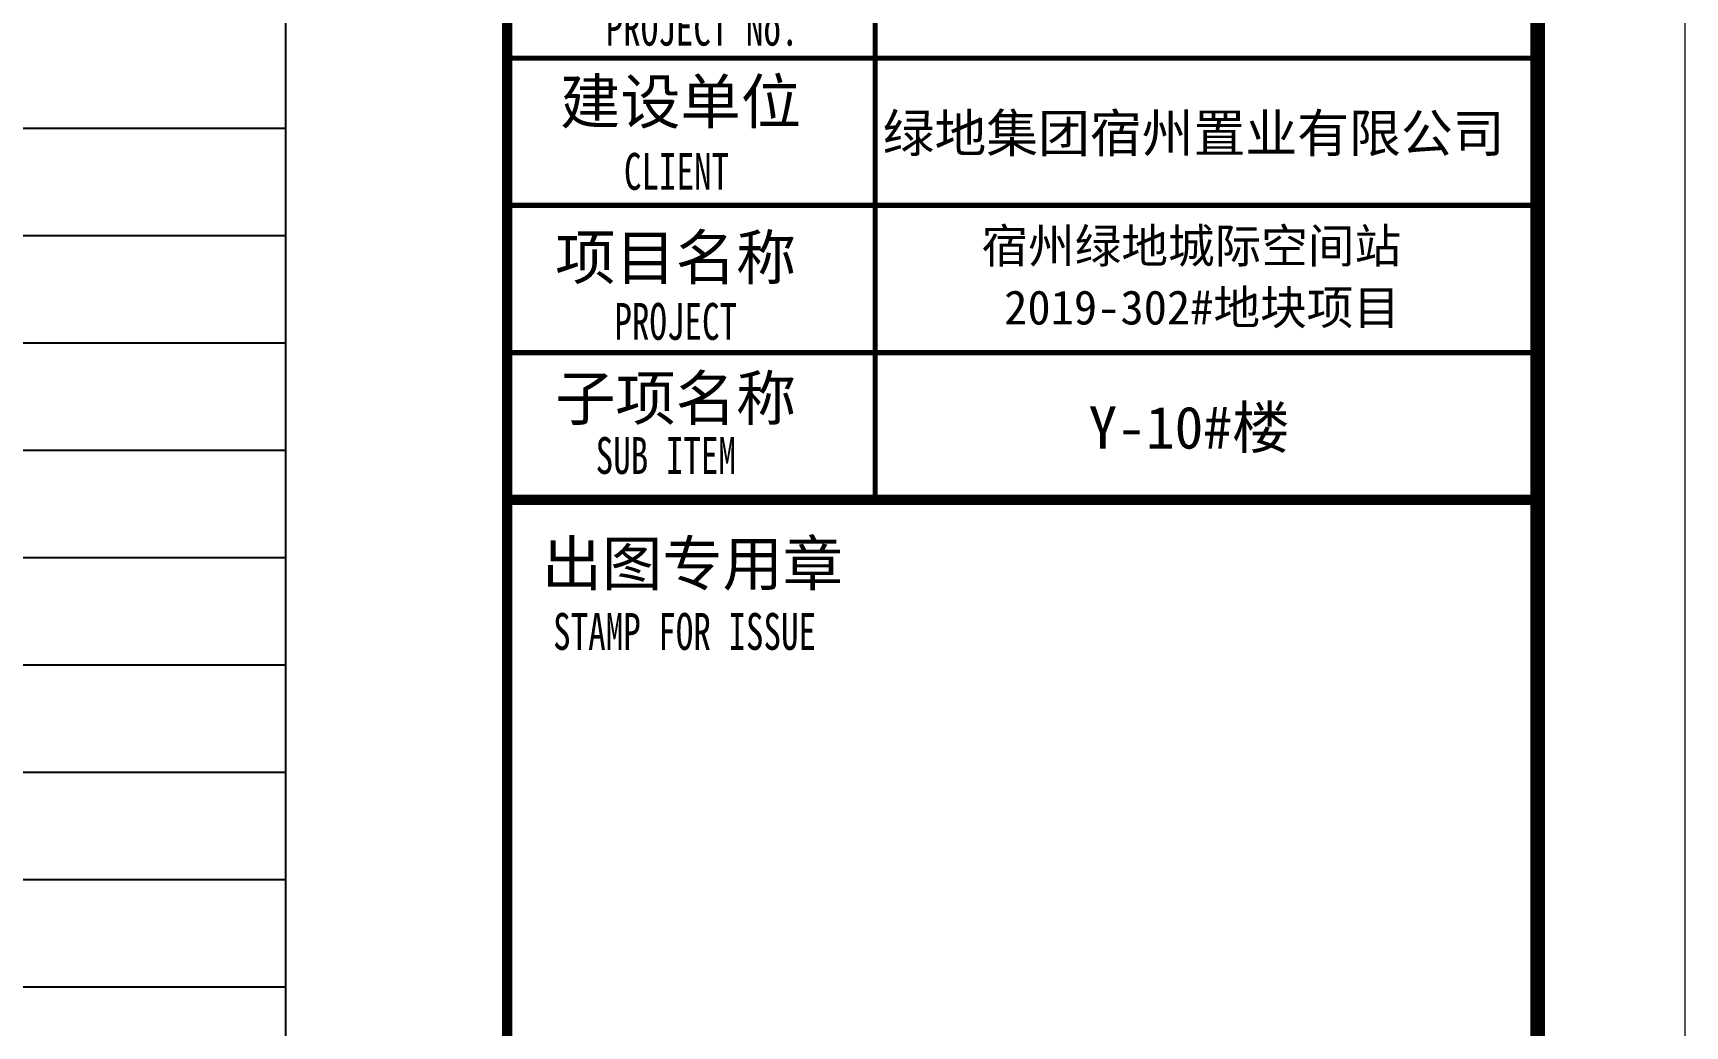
# Model space of a CAD drawing. Extents: x 3443499 to 7125205, y -1700016 to -264854.
# Drawn here: x 3615387 to 3626606, y -744844 to -738100 of the extents above; entities that cross this region are included whole.
import ezdxf

# ---------------------------------------------------------------- set-up
doc = ezdxf.new("R2010")
doc.units = 0
doc.header["$LTSCALE"] = 1000
doc.header["$MEASUREMENT"] = 0
doc.layers.add('TEL_TEXT', color=7, linetype='CONTINUOUS')
doc.layers.add('图签文字', color=4, linetype='CONTINUOUS')
doc.layers.add('图框', color=147, linetype='CONTINUOUS', lineweight=20)
doc.layers.add('图签', color=147, linetype='CONTINUOUS', lineweight=18)
doc.styles.add('宋体', font='', dxfattribs={"height": 4})
doc.styles.add('建筑图签-1', font='simhei.ttf', dxfattribs={"width": 0.7})
doc.styles.get('宋体').set_extended_font_data('SimSun')

# ---------------------------------------------------------------- blocks, each defined once
blk = doc.blocks.new('B2-2#-tq1')
at = {"layer": '图框'}
for points, const_width in [([(691745, 786954), (691745, 826954)], 70), ([(694245, 803954), (694245, 807954)], 35), ([(691745, 806954), (698745, 806954)], 35), ([(691745, 805954), (698745, 805954)], 35), ([(691745, 804954), (698745, 804954)], 35), ([(698745, 803954), (691745, 803954)], 70)]:
    blk.add_lwpolyline(points, dxfattribs=dict(at, const_width=const_width))
at = {"layer": '图签', "color": 154, "style": '宋体'}
for s, height, p in [('绿地集团宿州置业有限公司', 258.01, (694296, 806316)), ('宿州绿地城际空间站', 232.2, (694967, 805563)), ('2019-302#地块项目', 232.21, (695121, 805145)), ('Y-10#楼', 286.7, (695694, 804302))]:
    blk.add_text(s, height=height, dxfattribs=at).set_placement(p)
at = {"layer": '图签文字', "style": '建筑图签-1', "width": 0.7}
for s, p in [('PROJECT No.', (692415, 807039, -1799)), ('CLIENT', (692539, 806060)), ('PROJECT', (692474, 805041)), ('SUB ITEM', (692347, 804130)), ('STAMP FOR ISSUE', (692058, 802935))]:
    blk.add_text(s, height=250, dxfattribs=at).set_placement(p)
at = {"layer": '图签文字', "color": 7, "style": '建筑图签-1'}
for s, p in [('建设单位', (692105, 806509)), ('项目名称', (692072, 805451)), ('子项名称', (692072, 804495)), ('出图专用章', (691981, 803372))]:
    blk.add_text(s, height=300, dxfattribs=at).set_placement(p)

msp = doc.modelspace()

# ---------------------------------------------------------------- linework, layer by layer
at = {"layer": 'TEL_TEXT'}
for points in [[(3595119.4, -721249.7), (3595119.4, -756510), (3617103.8, -756510), (3617103.8, -721249.7)], [(3595119.4, -738745.7), (3617103.8, -738745.7)], [(3595119.4, -739474.7), (3617103.8, -739474.7)], [(3595119.4, -740203.7), (3617103.8, -740203.7)], [(3595119.4, -740932.7), (3617103.8, -740932.7)], [(3595119.4, -741661.7), (3617103.8, -741661.7)], [(3595119.4, -742390.7), (3617103.8, -742390.7)], [(3595119.4, -743119.7), (3617103.8, -743119.7)], [(3595119.4, -743848.7), (3617103.8, -743848.7)], [(3595119.4, -744577.7), (3617103.8, -744577.7)]]:
    msp.add_lwpolyline(points, dxfattribs=at)
at = {"layer": '图框'}
msp.add_lwpolyline([(3567206.5, -717316), (3626606.3, -717316), (3626606.3, -759270.3), (3567206.5, -759270.3)], close=True, dxfattribs=at)
at = {"layer": '图框', "const_width": 100}
msp.add_lwpolyline([(3569706.5, -758270.3), (3625606.5, -758270.3), (3625606.5, -718270.3), (3569706.5, -718270.3)], close=True, dxfattribs=at)

# ---------------------------------------------------------------- block references
at = {"layer": '图框'}
msp.add_blockref('B2-2#-tq1', (2926861.4, -1545224.3), dxfattribs=at)

doc.saveas('drawing.dxf')
